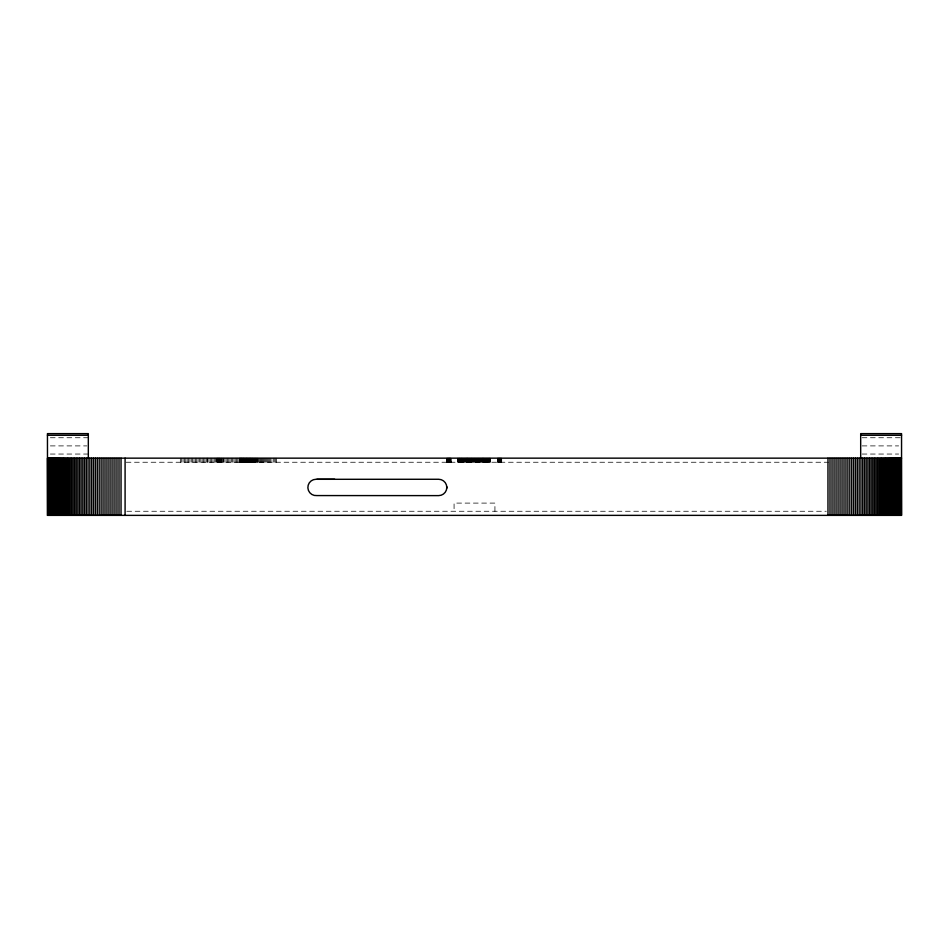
<?xml version="1.0" encoding="UTF-8"?>
<svg xmlns="http://www.w3.org/2000/svg" width="949" height="949" viewBox="0 0 949 949"><rect width="100%" height="100%" fill="white"/><g stroke="black" fill="none" stroke-linecap="round" stroke-linejoin="round"><path stroke-width="0.71" stroke-dasharray="4.75 3.56" d="M50.368 437.738L88.316 437.738M862.143 437.738L901.55 437.738M50.368 445.9L86.857 445.9M862.143 445.9L898.632 445.9M50.368 454.049L88.316 454.049M862.143 454.049L898.632 454.049M126.193 462.246L828.726 462.246M126.858 511.262L826.271 511.262M501.713 458.153L501.677 462.246M501.452 458.153L501.452 462.246M501.179 458.153L501.202 462.246M500.965 458.153L500.93 462.246M500.467 458.153L500.503 462.246M500.253 458.153L500.277 462.246M500.064 458.153L500.04 462.246M499.862 458.153L499.838 462.246M499.637 458.153L499.66 462.246M499.447 458.153L499.471 462.246M499.293 458.153L499.269 462.246M499.115 458.153L498.96 462.246M498.806 458.153L498.783 462.246M498.64 458.153L498.652 462.246M498.498 458.153L498.379 462.246M498.154 458.153L498.261 462.246M497.964 458.153L498.142 462.246M497.798 458.153L497.881 462.246M497.691 458.153L497.573 462.246M494.927 511.274L494.927 503.1L454.073 503.1L454.073 511.274M490.384 458.153L490.313 462.246M489.862 458.153L489.862 462.246M489.803 458.153L489.803 462.246M489.328 458.153L489.269 462.246M488.747 458.153L488.794 462.246M488.213 458.153L488.261 462.246M487.679 458.153L487.727 462.246M487.134 458.153L487.181 462.246M486.647 458.153L486.6 462.246M485.508 458.153L485.544 462.246M484.951 458.153L484.998 462.246M484.405 458.153L484.441 462.246M483.848 458.153L483.883 462.246M483.326 458.153L483.326 462.246M483.29 458.153L483.29 462.246M482.768 458.153L482.768 462.246M482.733 458.153L482.733 462.246M482.211 458.153L482.163 462.246M481.641 458.153L481.606 462.246M481.072 458.153L481.036 462.246M480.514 458.153L480.467 462.246M479.897 458.153L479.945 462.246M477.608 458.153L477.655 462.246M477.086 458.153L477.039 462.246M476.457 458.153L476.505 462.246M475.935 458.153L475.888 462.246M475.354 458.153L475.307 462.246M474.785 458.153L474.725 462.246M474.215 458.153L474.156 462.246M473.575 458.153L473.634 462.246M471.914 458.153L471.914 462.246M471.843 458.153L471.843 462.246M471.273 458.153L471.333 462.246M470.692 458.153L470.763 462.246M470.123 458.153L470.194 462.246M469.553 458.153L469.625 462.246M469.043 458.153L468.972 462.246M468.486 458.153L468.403 462.246M467.916 458.153L467.916 462.246M467.833 458.153L467.833 462.246M467.347 458.153L467.347 462.246M467.264 458.153L467.264 462.246M466.778 458.153L466.778 462.246M466.706 458.153L466.706 462.246M466.137 458.153L466.22 462.246M465.651 458.153L465.579 462.246M465.093 458.153L465.01 462.246M464.452 458.153L464.536 462.246M462.792 458.153L462.875 462.246M462.246 458.153L462.329 462.246M461.238 458.153L461.238 462.246M461.167 458.153L461.167 462.246M460.621 458.153L460.704 462.246M460.087 458.153L460.17 462.246M459.636 458.153L459.636 462.246M459.553 458.153L459.553 462.246M459.102 458.153L459.019 462.246M458.569 458.153L458.497 462.246M457.525 458.153L457.525 462.246M451.107 458.153L451.107 462.246L450.929 458.153M450.787 458.153L450.858 462.246M450.68 458.153L450.692 462.246M450.478 458.153L450.36 462.246M450.241 458.153L450.229 462.246M449.956 458.153L450.087 462.246M449.802 458.153L449.779 462.246M449.612 458.153L449.636 462.246M449.458 458.153L449.435 462.246M449.268 458.153L449.245 462.246M449.055 458.153L449.079 462.246M448.877 458.153L448.853 462.246M448.663 458.153L448.64 462.246M448.438 458.153L448.414 462.246M448.213 458.153L448.189 462.246M447.975 458.153L447.952 462.246M447.703 458.153L447.738 462.246M447.454 458.153L447.477 462.246M447.193 458.153L447.228 462.246M446.659 458.153L446.659 462.246M276.432 458.153L276.432 462.246M275.317 458.153L275.317 462.246M274.225 458.153L274.225 462.246M273.146 458.153L273.146 462.246M271.011 458.153L271.011 462.246M269.967 458.153L269.967 462.246M268.947 458.153L268.947 462.246M267.926 458.153L267.926 462.246M266.93 458.153L266.93 462.246M265.945 458.153L265.945 462.246M264.973 458.153L264.973 462.246M264.012 458.153L264.012 462.246M263.075 458.153L263.075 462.246M262.149 458.153L262.149 462.246M261.248 458.153L261.248 462.246M260.346 458.153L260.346 462.246M259.468 458.153L259.468 462.246M258.614 458.153L258.614 462.246M257.772 458.153L257.772 462.246M257.416 458.153L257.416 462.246M256.942 458.153L256.942 462.246M256.23 458.153L256.23 462.246M256.135 458.153L256.135 462.246M255.447 458.153L255.447 462.246M255.34 458.153L255.34 462.246M255.044 458.153L255.044 462.246M254.225 458.153L254.225 462.246M253.834 458.153L253.81 462.246M253.407 458.153L253.407 462.246M253.003 458.153L253.063 462.246M252.6 458.153L252.636 462.246M252.351 458.153L252.351 462.246M252.209 458.153L252.209 462.246M251.639 458.153L251.805 462.246M251.414 458.153L251.414 462.246M251.022 458.153L251.022 462.246M250.963 458.153L250.963 462.246M250.643 458.153L250.643 462.246M250.263 458.153L250.287 462.246M250.204 458.153L250.204 462.246M249.884 458.153L249.884 462.246M249.646 458.153L249.646 462.246M249.504 458.153L249.504 462.246M249.136 458.153L249.136 462.246M248.982 458.153L249.018 462.246M248.768 458.153L248.768 462.246M248.413 458.153L248.401 462.246M248.057 458.153L248.057 462.246M247.748 458.153L247.819 462.246M247.357 458.153L247.357 462.246M247.238 458.153L247.238 462.246M247.025 458.153L247.025 462.246M246.693 458.153L246.681 462.246M246.515 458.153L246.515 462.246M246.36 458.153L246.36 462.246M246.159 458.153L246.159 462.246M246.028 458.153L246.028 462.246M245.411 458.153L245.411 462.246M245.15 458.153L245.103 462.246M244.806 458.153L244.806 462.246M244.676 458.153L244.51 462.246M244.225 458.153L244.225 462.246M243.952 458.153L244.035 462.246M243.798 458.153L243.798 462.246M243.679 458.153L243.679 462.246M243.383 458.153L243.418 462.246M243.158 458.153L243.158 462.246M242.991 458.153L242.908 462.246M242.79 462.246L242.79 458.153L242.624 462.246M242.446 458.153L242.446 462.246M242.268 458.153L242.22 462.246M241.936 458.153L241.995 462.246M241.793 458.153L241.793 462.246M241.627 458.153L241.592 462.246M241.402 458.153L241.343 462.246M241.212 458.153L241.212 462.246M241.034 458.153L241.07 462.246M240.821 458.153L240.868 462.246M240.714 458.153L240.595 462.246M240.429 458.153L240.394 462.246M240.275 458.153L240.168 462.246M240.05 458.153L240.061 462.246M239.789 458.153L239.86 462.246M239.551 458.153L239.694 462.246M239.516 458.153L239.516 462.246M239.018 458.153L239.018 462.246M237.748 458.153L237.748 462.246M236.479 458.153L236.479 462.246M235.198 458.153L235.198 462.246M233.917 458.153L233.917 462.246M232.635 458.153L232.635 462.246M231.342 458.153L231.342 462.246M230.049 458.153L230.049 462.246M228.756 458.153L228.756 462.246M227.452 458.153L227.452 462.246M226.147 458.153L226.147 462.246M224.842 458.153L224.842 462.246M223.525 458.153L223.525 462.246M223.122 458.153L223.122 462.246M222.22 458.153L222.22 462.246M221.651 458.153L221.651 462.246M221.485 458.153L221.485 462.246M220.903 458.153L220.892 462.246M220.026 458.153L220.026 462.246M219.777 458.153L219.777 462.246M219.527 458.153L219.575 462.246M219.278 458.153L219.278 462.246M218.472 458.153L218.472 462.246M218.246 458.153L218.246 462.246M218.187 458.153L218.187 462.246M217.89 458.153L217.89 462.246M217.594 458.153L217.594 462.246M217.285 458.153L217.285 462.246M216.977 458.153L216.93 462.246M216.657 458.153L216.657 462.246M215.589 458.153L215.589 462.246M214.26 458.153L214.26 462.246M212.932 458.153L212.932 462.246M211.591 458.153L211.591 462.246M210.251 458.153L210.251 462.246M208.899 458.153L208.899 462.246M207.558 458.153L207.558 462.246M207.238 458.153L207.238 462.246M206.206 458.153L206.206 462.246M204.865 458.153L204.865 462.246M203.513 458.153L203.513 462.246M202.161 458.153L202.161 462.246M200.797 458.153L200.797 462.246M199.444 458.153L199.444 462.246M198.092 458.153L198.092 462.246M196.728 458.153L196.728 462.246M195.364 458.153L195.364 462.246M193.999 458.153L193.999 462.246M192.635 458.153L192.635 462.246M191.271 458.153L191.271 462.246M189.907 458.153L189.907 462.246M188.543 458.153L188.543 462.246M187.178 458.153L187.178 462.246M185.802 458.153L185.802 462.246M184.438 458.153L184.438 462.246M183.074 458.153L183.074 462.246M181.698 458.153L181.698 462.246M180.334 458.153L180.334 462.246M500.728 462.246L500.728 458.153L500.704 462.246M486.09 462.246L486.09 458.153L486.054 462.246M479.375 462.246L479.375 458.153L479.328 462.246M478.806 462.246L478.806 458.153L478.759 462.246M478.225 462.246L478.225 458.153L478.189 462.246M473.065 462.246L473.065 458.153L473.005 462.246M472.483 462.246L472.483 458.153L472.424 462.246M463.978 462.246L463.978 458.153L463.895 462.246M463.432 462.246L463.432 458.153L463.349 462.246M461.783 462.246L461.783 458.153L461.7 462.246M458.047 462.246L458.047 458.153L457.976 462.246M446.955 462.246L446.955 458.153L446.932 462.246M254.629 462.246L254.629 458.153L254.569 462.246M245.72 462.246L245.72 458.153L245.649 462.246"/><path stroke-width="1.42" d="M316.895 479.304L438.64 479.269A8.173 8.173 0 0 1 446.813 487.442A8.173 8.173 0 0 1 438.64 495.615L316.895 495.568A8.173 8.173 0 0 1 307.879 487.869A8.173 8.173 0 0 1 316.041 479.269L334.7 479.269M47.45 435.271L88.316 435.271M860.684 435.271L901.55 435.271M901.55 458.153L47.45 458.153L47.557 515.366L47.45 433.634L88.316 433.634L88.316 458.153M47.45 515.366L901.55 515.366L901.55 433.634L860.684 433.634L860.684 458.153M901.313 458.153L901.443 515.366M901.123 458.153L901.123 515.366M900.886 458.153L900.886 515.366M900.589 458.153L900.589 515.366M900.245 458.153L900.245 515.366M899.854 458.153L899.854 515.366M899.403 458.153L899.403 515.366M898.905 458.153L898.905 515.366M898.347 458.153L898.347 515.366M897.754 458.153L897.754 515.366M897.102 458.153L897.102 515.366M896.39 458.153L896.39 515.366M895.642 458.153L895.642 515.366M894.836 458.153L894.836 515.366M893.982 458.153L893.982 515.366M893.092 458.153L893.092 515.366M892.143 458.153L892.143 515.366M891.147 458.153L891.147 515.366M890.103 458.153L890.103 515.366M889.023 458.153L889.023 515.366M887.896 458.153L887.896 515.366M886.722 458.153L886.722 515.366M885.5 458.153L885.5 515.366M884.243 458.153L884.243 515.366M882.95 458.153L882.95 515.366M881.609 458.153L881.609 515.366M880.221 458.153L880.221 515.366M878.81 458.153L878.81 515.366M877.351 458.153L877.351 515.366M875.856 458.153L875.856 515.366M874.326 458.153L874.326 515.366M872.772 458.153L872.772 515.366M871.17 458.153L871.17 515.366M869.545 458.153L869.545 515.366M867.884 458.153L867.884 515.366M866.188 458.153L866.188 515.366M864.48 458.153L864.48 515.366M862.724 458.153L862.724 515.366M860.957 458.153L860.957 515.366M859.153 458.153L859.153 515.366M857.327 458.153L857.327 515.366M855.488 458.153L855.488 515.366M853.614 458.153L853.614 515.366M851.727 458.153L851.727 515.366M849.818 458.153L849.818 515.366M847.896 458.153L847.896 515.366M845.962 458.153L845.962 515.366M844.005 458.153L844.005 515.366M842.036 458.153L842.036 515.366M840.043 458.153L840.043 515.366M838.05 458.153L838.05 515.366M836.045 458.153L836.045 515.366M834.041 458.153L834.041 515.366M832.024 458.153L832.024 515.366M829.995 458.153L829.995 515.366M827.967 458.153L827.967 515.366M446.765 486.588L446.765 488.296M125.09 458.153L125.09 515.366M121.033 458.153L121.033 515.366M119.005 458.153L119.005 515.366M116.976 458.153L116.976 515.366M114.959 458.153L114.959 515.366M112.955 458.153L112.955 515.366M110.95 458.153L110.95 515.366M108.957 458.153L108.957 515.366M106.964 458.153L106.964 515.366M104.995 458.153L104.995 515.366M103.038 458.153L103.038 515.366M101.104 458.153L101.104 515.366M99.182 458.153L99.182 515.366M97.273 458.153L97.273 515.366M95.386 458.153L95.386 515.366M93.512 458.153L93.512 515.366M91.673 458.153L91.673 515.366M89.847 458.153L89.847 515.366M88.043 458.153L88.043 515.366M86.276 458.153L86.276 515.366M84.52 458.153L84.52 515.366M82.812 458.153L82.812 515.366M81.116 458.153L81.116 515.366M79.455 458.153L79.455 515.366M77.83 458.153L77.83 515.366M76.228 458.153L76.228 515.366M74.674 458.153L74.674 515.366M73.144 458.153L73.144 515.366M71.65 458.153L71.65 515.366M70.19 458.153L70.19 515.366M68.779 458.153L68.779 515.366M67.391 458.153L67.391 515.366M66.05 458.153L66.05 515.366M64.757 458.153L64.757 515.366M63.5 458.153L63.5 515.366M62.278 458.153L62.278 515.366M61.104 458.153L61.104 515.366M59.977 458.153L59.977 515.366M58.897 458.153L58.897 515.366M57.853 458.153L57.853 515.366M56.857 458.153L56.857 515.366M55.908 458.153L55.908 515.366M55.018 458.153L55.018 515.366M54.164 458.153L54.164 515.366M53.358 458.153L53.358 515.366M52.61 458.153L52.61 515.366M51.898 458.153L51.898 515.366M51.246 458.153L51.246 515.366M50.653 458.153L50.653 515.366M50.095 458.153L50.095 515.366M49.597 458.153L49.597 515.366M49.146 458.153L49.146 515.366M48.755 458.153L48.755 515.366M48.411 458.153L48.411 515.366M48.114 458.153L48.114 515.366M47.877 458.153L47.877 515.366M47.687 458.153L47.687 515.366"/></g></svg>
